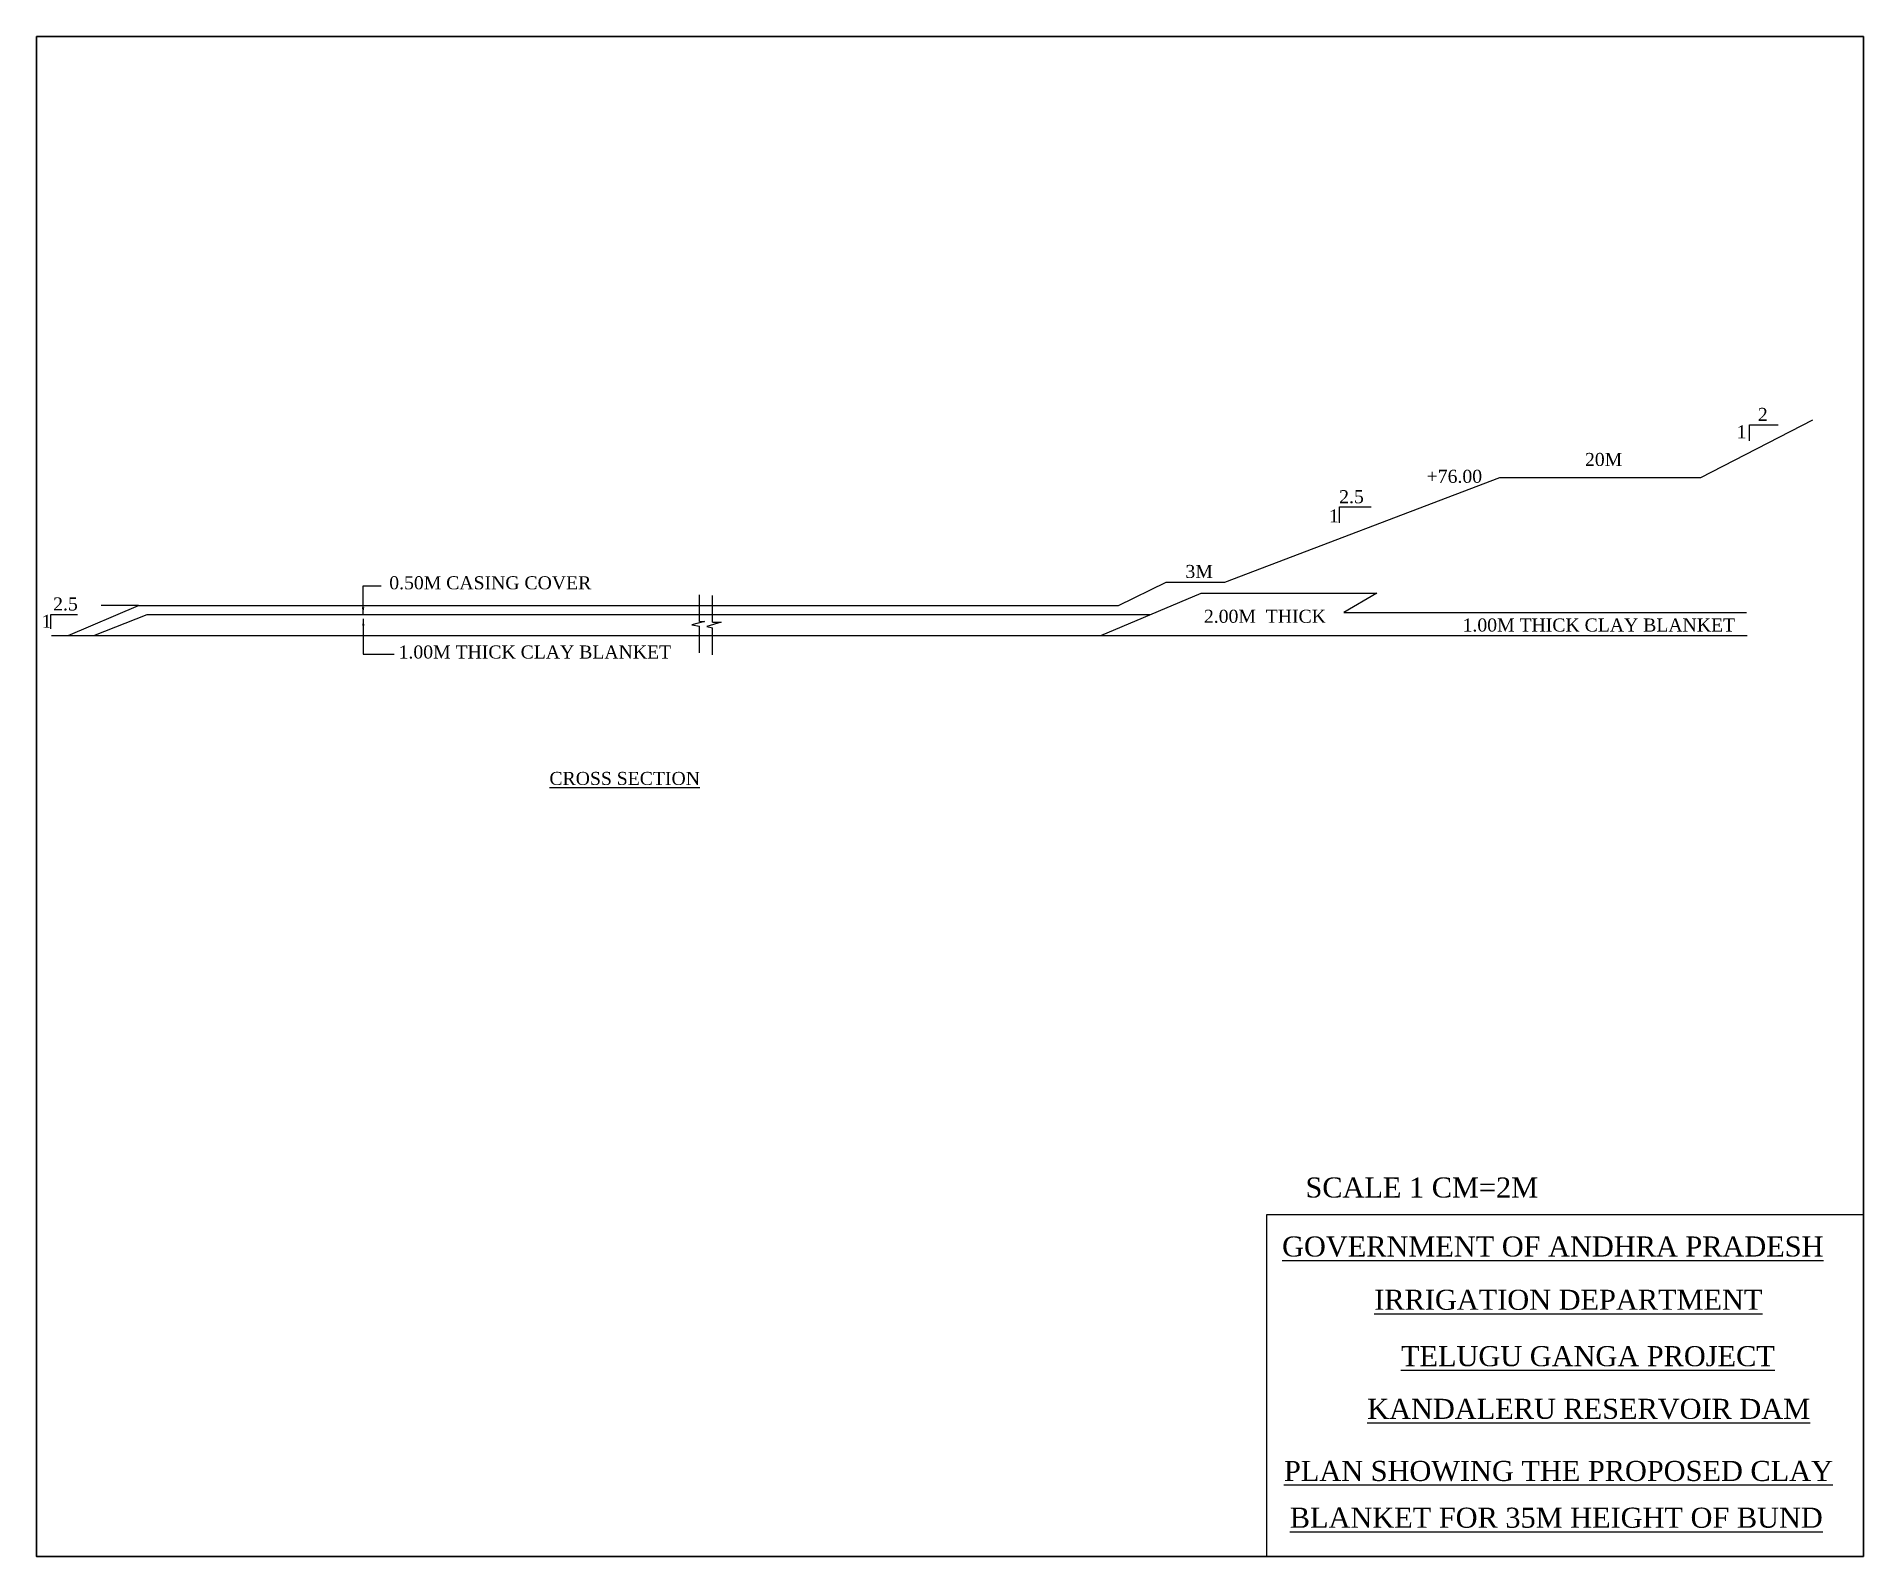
# Model space of a CAD drawing. Header units: millimetres. Extents: x 9 to 191, y 4 to 156.
import ezdxf

# ---------------------------------------------------------------- set-up
doc = ezdxf.new("R2010")
doc.units = ezdxf.units.MM
doc.header["$MEASUREMENT"] = 0
for name, color, linetype in [('DIM', 5, 'Continuous'), ('DWG. LINE', 1, 'Continuous'), ('TEXT', 7, 'Continuous')]:
    doc.layers.add(name, color=color, linetype=linetype)
doc.layers.add('TITLE', color=7, linetype='Continuous', lineweight=30)
doc.styles.get("Standard").update_dxf_attribs({"font": 'TIMES.TTF', "height": 1.3})
doc.dimstyles.get("Standard").update_dxf_attribs({"dimtxt": 1.3, "dimasz": 0.7, "dimexe": 0.18, "dimexo": 0.0625, "dimgap": 0.09, "dimtad": 0, "dimtih": 1, "dimtoh": 1, "dimdec": 1, "dimzin": 0, "dimdsep": 46, "dimtxsty": 'Standard', "dimcen": 0.09, "dimse1": 1, "dimse2": 1, "dimclrd": 5, "dimclre": 5, "dimclrt": 4, "dimadec": 0, "dimazin": 0, "dimtfac": 1, "dimtdec": 1, "dimtofl": 0, "dimtmove": 0, "dimatfit": 3, "dimfxl": 1, "dimtolj": 1, "dimtzin": 0, "dimarcsym": 0})

msp = doc.modelspace()

# ---------------------------------------------------------------- linework, layer by layer
at = {"layer": 'DWG. LINE', "lineweight": -2}
for points in [[(154.53, 111.86), (174.55, 111.86), (185.71, 117.61)], [(179.39, 115.5), (179.39, 117.11), (182.25, 117.11)], [(11.83, 96.12), (18.86, 99.11), (116.51, 99.11), (121.26, 101.44), (127.13, 101.44), (154.53, 111.86)], [(138.55, 107.33), (138.55, 108.93), (141.69, 108.93)], [(74.76, 97.5), (74.76, 100.17)], [(114.77, 96.12), (124.77, 100.35), (142.28, 100.35), (138.98, 98.41), (179.11, 98.41)], [(18.86, 99.11), (15.13, 99.11)], [(76.04, 97.46), (76.04, 100.09)], [(10.12, 96.78), (10.12, 98.2), (12.78, 98.2)], [(14.39, 96.12), (19.72, 98.21), (119.72, 98.21)], [(74.76, 97.5), (75.25, 97.5), (74.01, 97.19), (74.76, 97.05)], [(74.76, 94.39), (74.76, 97.05)], [(76.04, 97.46), (76.91, 97.46), (75.49, 97.02), (76.04, 96.88)], [(76.04, 94.2), (76.04, 96.88)], [(10.17, 96.12), (179.16, 96.12)]]:
    msp.add_lwpolyline(points, dxfattribs=at)
at = {"layer": 'TITLE', "lineweight": 30}
msp.add_lwpolyline([(8.68, 155.81), (190.76, 155.81), (190.76, 4.33), (8.68, 4.33)], close=True, dxfattribs=at)
at = {"layer": 'TITLE', "lineweight": -2}
msp.add_lwpolyline([(131.29, 38.4), (190.76, 38.4), (190.76, 4.33), (131.29, 4.33)], close=True, dxfattribs=at)

# ---------------------------------------------------------------- texts
at = {"layer": 'TEXT', "lineweight": -2}
for s, height, p in [('2', 1.3, (180.24, 117.5)), ('1', 1.3, (178.13, 115.77)), ('20M', 1.3, (163.01, 113.01)), ('+76.00', 1.3, (147.23, 111.33)), ('2.5', 1.3, (138.51, 109.3)), ('1', 1.3, (137.5, 107.39)), ('0.50M CASING COVER', 1.3, (43.84, 100.72)), ('3M', 1.3, (123.19, 101.85)), ('2.5', 1.3, (10.34, 98.61)), ('2.00M  THICK', 1.3, (125.03, 97.38)), ('1', 1.3, (9.19, 96.88)), ('1.00M THICK CLAY BLANKET', 1.3, (150.81, 96.51)), ('1.00M THICK CLAY BLANKET', 1.3, (44.77, 93.82)), ('SCALE 1 CM=2M', 2, (135.15, 40.1))]:
    msp.add_text(s, height=height, dxfattribs=at).set_placement(p)
at = {"layer": 'TITLE', "lineweight": -2}
for s, height, p in [('%%UCROSS SECTION', 1.3, (59.8, 81.22)), ('%%UGOVERNMENT OF ANDHRA PRADESH', 2, (132.82, 34.22)), ('%%UIRRIGATION DEPARTMENT', 2, (142.01, 28.91)), ('%%UTELUGU GANGA PROJECT', 2, (144.67, 23.29)), ('%%UKANDALERU RESERVOIR DAM', 2, (141.31, 18.04)), ('%%UPLAN SHOWING THE PROPOSED CLAY', 2, (133.01, 11.85)), ('%%UBLANKET FOR 35M HEIGHT OF BUND', 2, (133.59, 7.19))]:
    msp.add_text(s, height=height, dxfattribs=at).set_placement(p)

# ---------------------------------------------------------------- leaders
at = {"layer": 'DIM', "lineweight": -2}
for points in [[(41.23, 98.21), (41.23, 101.06), (43.04, 101.06)], [(41.25, 97.78), (41.25, 94.27), (44.33, 94.27)]]:
    msp.add_leader(points, dimstyle='Standard', override={"dimgap": 0.09, "dimtad": 0}, dxfattribs=at)

doc.saveas('drawing.dxf')
